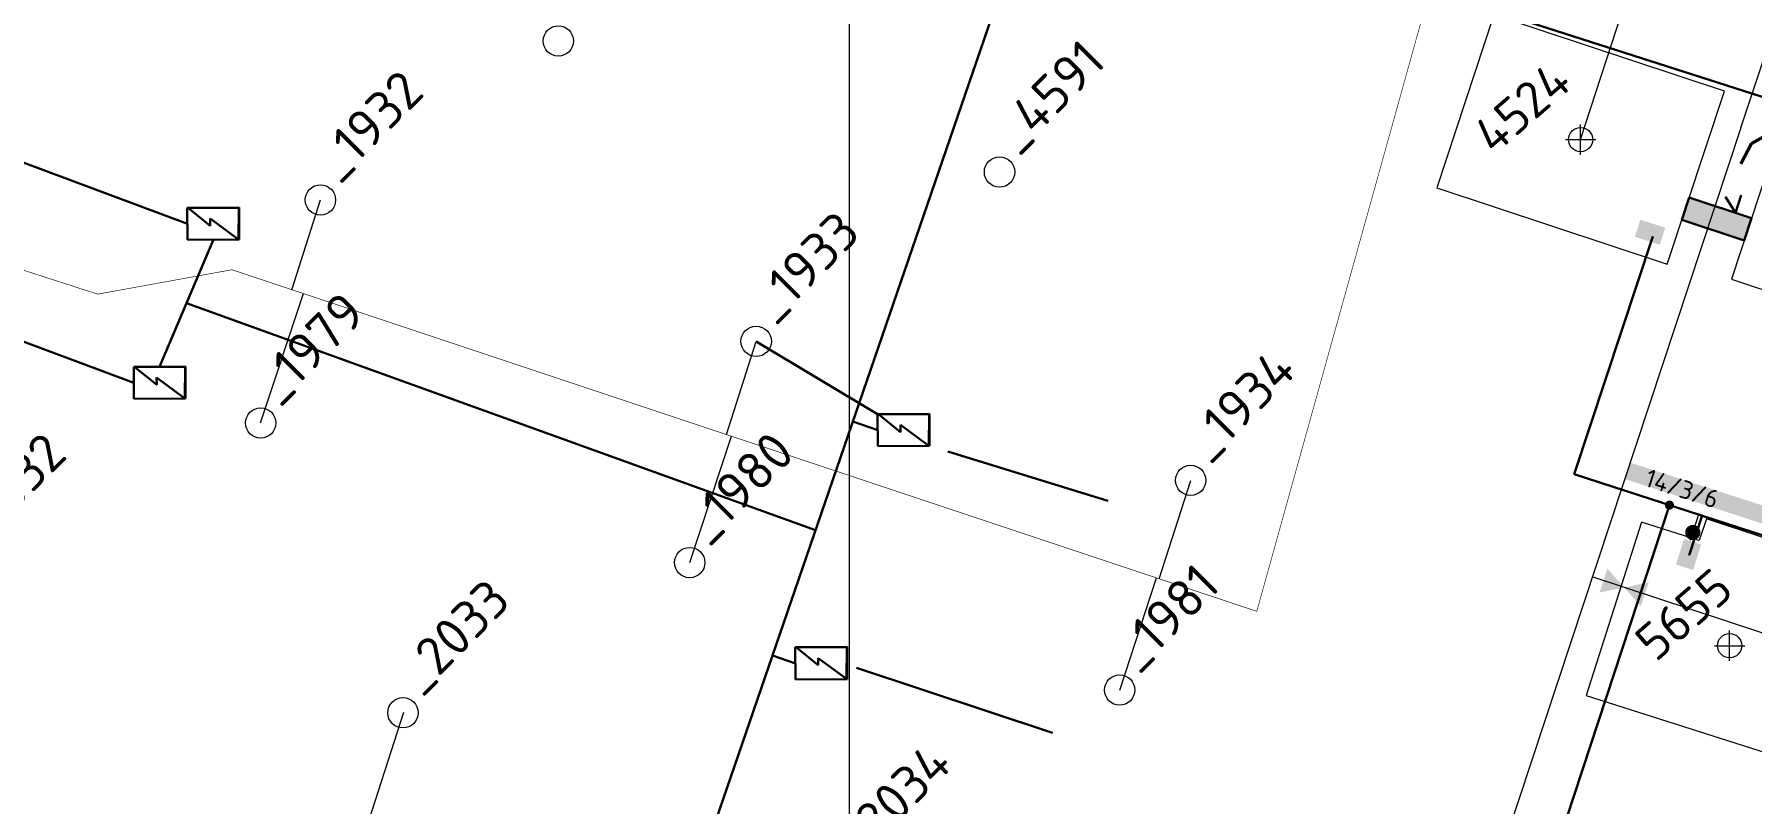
# Model space of a CAD drawing. Header units: millimetres. Extents: x 519 to 9564855, y -810 to 5021775.
# Drawn here: x 9536732 to 9537297, y 4997472 to 4997726 of the extents above; entities that cross this region are included whole.
import ezdxf

# ---------------------------------------------------------------- set-up
doc = ezdxf.new("R2010")
doc.units = ezdxf.units.MM
doc.header["$LTSCALE"] = 2
doc.header["$MEASUREMENT"] = 0
doc.header["$PDMODE"] = 2
doc.header["$PDSIZE"] = 5
for name, color, linetype in [('160 скважин на 2012 год', 7, 'Continuous'), ('2003-2004 Supplemental wells', 7, 'Continuous'), ('Existing roads', 41, 'Continuous'), ('GRID_PULKOVO', 7, 'Continuous'), ('OilColl&Flowlines', 3, 'Continuous'), ('OLD WELLS(dr.bfr2000)', 24, 'Continuous'), ('Stage8 wlls text', 7, 'Continuous'), ('Скважины на 2025 год _ОСМОТР', 5, 'Continuous')]:
    doc.layers.add(name, color=color, linetype=linetype)
for name, color, linetype, lineweight in [('160 скважин на 2012 год - Электрика', 192, 'Continuous', 30), ('160 скважин на2012 год.Выкидные линии', 5, 'Continuous', 30), ('PPLINE_GAS', 4, 'GAS_LINE', 30), ('WELLS(drilled after 2000y)', 6, 'Continuous', 40), ('ТХ_Проект. НГ', 244, 'g_122_n', 50), ('Электро', 1, 'Continuous', 30), ('Электроснаб', 1, 'Continuous', 18), ('Электроснабжене', 1, 'Continuous', 18)]:
    doc.layers.add(name, color=color, linetype=linetype, lineweight=lineweight)
doc.styles.add('92051501$0$STANDARD', font='simplex.shx')
doc.styles.add('Elect', font='isocpeur.ttf')
doc.styles.add('GeoApp', font='', dxfattribs={"height": 1})
doc.styles.add('Line_GUGK', font='')
doc.styles.get("Standard").update_dxf_attribs({"font": 'isocpeur.ttf', "width": 0.5})
doc.styles.get('GeoApp').set_extended_font_data('D431', italic=True)
doc.styles.get('Line_GUGK').set_extended_font_data('Bm431', italic=True)
doc.linetypes.add('g5_121_g', pattern='A,4,-0.4,["Г",GeoApp,S=1,R=0,X=0,Y=-0.5],-1.2,12', length=17.6)
doc.linetypes.add('g_122_n', pattern='A,2,-2,3,-0.6,["Н",Line_GUGK,S=2,R=0,X=0,Y=-1],-3,3,-2,8,-2,8,-2,6', length=41.6)
doc.linetypes.add('GAS_LINE', pattern='A,0.5,-0.2,["G",92051501$0$STANDARD,S=0.1,R=0,X=-0.1,Y=-0.05],-0.05', length=0.75)

msp = doc.modelspace()

# ---------------------------------------------------------------- hatches: boundary and pattern name
at = {"layer": '160 скважин на 2012 год - Электрика', "lineweight": 0, "ltscale": 7.5}
msp.add_hatch(color=1, dxfattribs=at).paths.add_polyline_path([(9537280.82082, 4997557.86137), (9537275.1887, 4997559.65714), (9537272.57072, 4997551.44628), (9537278.20284, 4997549.65052)])
at = {"layer": 'Электро'}
msp.add_hatch(color=256, dxfattribs=at).paths.add_polyline_path([(9537276.93306, 4997672.21015), (9537297.44753, 4997665.42228), (9537295.01751, 4997658.07821), (9537274.50304, 4997664.86608)])
at = {"layer": 'Электро', "ltscale": 7.5}
for points in [[(9537260.78478, 4997664.87948), (9537258.98902, 4997659.24736), (9537267.19987, 4997656.62938), (9537268.99564, 4997662.2615)], [(9537275.11776, 4997559.44882), (9537280.75919, 4997557.68251), (9537278.18415, 4997549.45809), (9537272.54272, 4997551.2244)]]:
    msp.add_hatch(color=256, dxfattribs=at).paths.add_polyline_path(points)
at = {"layer": 'Электроснаб', "lineweight": 0}
msp.add_hatch(color=1, dxfattribs=at).paths.add_polyline_path([(9537276.93306, 4997672.21015), (9537297.44753, 4997665.42228), (9537295.01751, 4997658.07821), (9537274.50304, 4997664.86608)])
at = {"layer": 'Электроснаб', "lineweight": 0, "ltscale": 7.5}
for points in [[(9537260.78478, 4997664.87948), (9537258.98902, 4997659.24736), (9537267.19987, 4997656.62938), (9537268.99564, 4997662.2615)], [(9537275.11776, 4997559.44882), (9537280.75919, 4997557.68251), (9537278.18415, 4997549.45809), (9537272.54272, 4997551.2244)]]:
    msp.add_hatch(color=1, dxfattribs=at).paths.add_polyline_path(points)
at = {"layer": 'Электроснабжене', "lineweight": 0}
msp.add_hatch(color=1, dxfattribs=at).paths.add_polyline_path([(9537276.93306, 4997672.21015), (9537297.44753, 4997665.42228), (9537295.01751, 4997658.07821), (9537274.50304, 4997664.86608)])
at = {"layer": 'Электроснабжене', "lineweight": 0, "ltscale": 7.5}
for points in [[(9537260.78478, 4997664.87948), (9537258.98902, 4997659.24736), (9537267.19987, 4997656.62938), (9537268.99564, 4997662.2615)], [(9537275.11776, 4997559.44882), (9537280.75919, 4997557.68251), (9537278.18415, 4997549.45809), (9537272.54272, 4997551.2244)]]:
    msp.add_hatch(color=1, dxfattribs=at).paths.add_polyline_path(points)

# ---------------------------------------------------------------- linework, layer by layer
at = {"layer": '160 скважин на 2012 год', "color": 0, "linetype": 'ByBlock', "lineweight": 0, "elevation": 0.00005}
msp.add_lwpolyline([(9537321.26263, 4997490.23688), (9537339.6727, 4997484.14532), (9537358.52814, 4997541.13072), (9537282.54761, 4997566.2713), (9537280.19923, 4997559.17395)], dxfattribs=at)
at = {"layer": '160 скважин на 2012 год - Электрика', "color": 1, "linetype": 'ByBlock', "lineweight": 0, "ltscale": 80}
msp.add_line((9537280.0059, 4997567.74477), (9537277.23135, 4997559.20558), dxfattribs=at)
at = {"layer": '160 скважин на 2012 год - Электрика', "color": 1, "lineweight": 0, "ltscale": 7.5, "const_width": 2.5}
msp.add_lwpolyline([(9537276.88779, 4997562.1933, 1), (9537279.26543, 4997561.42076, 1)], format="xyb", close=True, dxfattribs=at)
at = {"layer": '160 скважин на2012 год.Выкидные линии', "color": 3, "linetype": 'ByBlock', "lineweight": 0, "ltscale": 80}
msp.add_lwpolyline([(9537311.1, 4997525.3), (9537244.96012, 4997547.18449)], dxfattribs=at)
at = {"layer": '2003-2004 Supplemental wells', "color": 0, "linetype": 'ByBlock', "lineweight": 0}
msp.add_lwpolyline([(9537314.78916, 4997700.55838), (9537309.63745, 4997702.26299), (9537290.78202, 4997645.2776), (9537366.76254, 4997620.13702), (9537374.86884, 4997644.63065)], dxfattribs=at)
at = {"layer": 'Existing roads', "lineweight": 0, "const_width": 5.7, "elevation": 0.00005, "flags": 128}
msp.add_lwpolyline([(9537417.11474, 4997530.141), (9537256.52857, 4997582.14698)], dxfattribs=at)
at = {"layer": 'GRID_PULKOVO', "lineweight": 0}
msp.add_line((9537000, 5010000), (9537000, 4992000), dxfattribs=at)
at = {"layer": 'OilColl&Flowlines', "linetype": 'ByBlock', "lineweight": 0, "ltscale": 50}
msp.add_line((9537293.94281, 4997695.2213), (9537412.95706, 4998054.90931, -0.00002), dxfattribs=at)
at = {"layer": 'OilColl&Flowlines', "linetype": 'ByBlock', "lineweight": 0}
msp.add_line((9537241.1, 4997691.3), (9537324.24908, 4997947.75426), dxfattribs=at)
at = {"layer": 'OilColl&Flowlines', "lineweight": 0}
for p, q in [((9537293.94281, 4997695.2213), (9537064.97817, 4997003.23828)), ((9536816.3497, 4997641.83485), (9536825.8, 4997671.4)), ((9536806.1, 4997597.9), (9536820.18968, 4997640.55493)), ((9536959.57006, 4997594.0974), (9536969.39936, 4997624.79961)), ((9536947.5, 4997551.9), (9536961.25048, 4997593.53729)), ((9537102.19135, 4997546.55964), (9537112.6, 4997579)), ((9537089.2, 4997509.9), (9537101.38135, 4997546.82963))]:
    msp.add_line(p, q, dxfattribs=at)
at = {"layer": 'OilColl&Flowlines', "color": 3, "linetype": 'ByBlock', "lineweight": 0, "ltscale": 25}
msp.add_line((9536853.22471, 4997502.52257), (9536791.34827, 4997310.67198), dxfattribs=at)
at = {"layer": 'OilColl&Flowlines', "lineweight": 0}
for points in [[(9537247.34782, 4997542.03578), (9537249.9476, 4997549.89288), (9537255.45216, 4997543.71286)], [(9537260.95673, 4997537.53284), (9537255.45216, 4997543.71286), (9537263.5565, 4997545.38994)]]:
    msp.add_solid(points, dxfattribs=at)
at = {"layer": 'OLD WELLS(dr.bfr2000)', "lineweight": 0}
for centre in [(9536904.2, 4997723.8), (9537049.6, 4997680.6), (9536825.8, 4997671.4), (9536969.4, 4997624.8), (9536806.1, 4997597.9), (9537112.6, 4997579), (9536947.5, 4997551.9), (9537089.2, 4997509.9), (9536853, 4997502.4)]:
    msp.add_circle(centre, 5, dxfattribs=at)
at = {"layer": 'PPLINE_GAS', "linetype": 'g5_121_g'}
msp.add_lwpolyline([(9534778.5479, 4998536.78098), (9534874.18051, 4998503.20616), (9535072.84513, 4998402.39372), (9535451.90206, 4998298.75678), (9537303.35592, 4997704.5983), (9537377.97521, 4997927.57471), (9538200.14956, 4997654.43587), (9538214.55082, 4997649.50142), (9538234.24131, 4997643.04917), (9538590.1015, 4997520.55902), (9539125.3331, 4997334.13457), (9539210.91174, 4997304.42884), (9539345.38339, 4997257.75155), (9539456.46224, 4997220.86465), (9539620.38329, 4997166.42999), (9539867.53158, 4997084.35735), (9540014.59686, 4997034.46686), (9540009.45675, 4997018.26256), (9541300.177, 4996571.493), (9541398.857, 4996623.815), (9541532.03867, 4997015.00349), (9541563.89422, 4997108.93401), (9541575.96726, 4997105.29839)], dxfattribs=at)
at = {"layer": 'Stage8 wlls text', "color": 0, "linetype": 'ByBlock', "lineweight": 0}
msp.add_lwpolyline([(9537193.68202, 4997675.3776), (9537269.66254, 4997650.23702), (9537288.51798, 4997707.22241), (9537212.53745, 4997732.36299)], close=True, dxfattribs=at)
msp.add_circle((9537241.1, 4997691.3), 4, dxfattribs=at)
at = {"layer": 'Stage8 wlls text', "color": 0, "linetype": 'ByBlock', "lineweight": 0, "ltscale": 80}
msp.add_point((9537241.1, 4997691.3), dxfattribs=at)
at = {"layer": 'WELLS(drilled after 2000y)', "color": 3, "linetype": 'ByBlock', "lineweight": 0, "ltscale": 50, "const_width": 0.2}
msp.add_lwpolyline([(9537409.84524, 4998630.24042), (9537247.95011, 4998125.57225), (9537254.36749, 4998013.75625), (9537224.09157, 4997923.70977), (9537222.9636, 4997853.71886), (9537134.38177, 4997535.83011), (9536796.64862, 4997648.4015), (9536752.37299, 4997640.35981), (9536548.72509, 4997706.11339), (9536536.70349, 4997733.5994), (9535089.19293, 4998187.47405), (9535089.19293, 4998187.47405), (9535089.19293, 4998187.47405)], dxfattribs=at)
at = {"layer": 'Скважины на 2025 год _ОСМОТР', "color": 0, "linetype": 'ByBlock', "lineweight": 0, "ltscale": 50}
msp.add_lwpolyline([(9537280.19923, 4997559.17395), (9537261.19822, 4997565.22956), (9537242.97913, 4997508.06257), (9537319.20178, 4997483.77044), (9537321.26263, 4997490.23688)], dxfattribs=at)
at = {"layer": 'Скважины на 2025 год _ОСМОТР', "color": 0, "linetype": 'ByBlock', "lineweight": 0}
msp.add_circle((9537290.2, 4997524.5), 4, dxfattribs=at)
msp.add_point((9537290.2, 4997524.5), dxfattribs=at)
at = {"layer": 'ТХ_Проект. НГ', "color": 3, "linetype": 'ByBlock', "ltscale": 0.3}
for points, elevation in [([(9537297.40469, 4997689.98203), (9537320.66889, 4997702.97443), (9537330.65249, 4997730.80693)], -23.1905), ([(9537293.94062, 4997683.2618), (9537297.40469, 4997689.98203)], -23.2673)]:
    msp.add_lwpolyline(points, dxfattribs=dict(at, elevation=elevation))
at = {"layer": 'Электро', "ltscale": 0.05}
for p, q in [((9536950.58707, 4997450.8973, 0), (9537157.65063, 4998053.81921, 0)), ((9536781.95023, 4997663.55385), (9536718.0065, 4997687.39822)), ((9536772.79287, 4997616.44556, 0), (9536790.50679, 4997658.31984)), ((9536988.93393, 4997562.55461, 0), (9536781.64983, 4997637.3827, 0)), ((9536764.301, 4997611.10721, 0), (9536700.35728, 4997634.95159, 0))]:
    msp.add_line(p, q, dxfattribs=at)
at = {"layer": 'Электро'}
for p, q in [((9537276.93306, 4997672.21015), (9537274.50304, 4997664.86608)), ((9537276.93306, 4997672.21015), (9537297.44753, 4997665.42228)), ((9537292.16439, 4997667.17038), (9537288.81762, 4997672.44581)), ((9537292.16439, 4997667.17038), (9537294.05592, 4997672.9919)), ((9536781.91788, 4997668.84002), (9536798.96631, 4997668.94436)), ((9536781.98258, 4997658.26767), (9536781.91788, 4997668.84002)), ((9536798.86905, 4997668.84591), (9536782.27345, 4997668.74434)), ((9536782.27345, 4997668.74434), (9536789.48523, 4997662.91711)), ((9536789.48523, 4997662.91711), (9536789.4707, 4997665.29234)), ((9536789.4707, 4997665.29234), (9536798.79536, 4997658.40345)), ((9536798.79536, 4997658.40345), (9536798.86905, 4997668.84591)), ((9536798.96631, 4997668.94436), (9536799.03101, 4997658.37201)), ((9537297.44753, 4997665.42228), (9537295.01751, 4997658.07821)), ((9537274.50304, 4997664.86608), (9537295.01751, 4997658.07821)), ((9536799.03101, 4997658.37201), (9536781.98258, 4997658.26767)), ((9536764.26865, 4997616.39339, 0), (9536781.31708, 4997616.49773, 0)), ((9536764.33336, 4997605.82104, 0), (9536764.26865, 4997616.39339, 0)), ((9536781.21983, 4997616.39928, 0), (9536764.62423, 4997616.29771, 0)), ((9536764.62423, 4997616.29771, 0), (9536771.83601, 4997610.47048, 0)), ((9536781.14614, 4997605.95682, 0), (9536781.21983, 4997616.39928, 0)), ((9536781.31708, 4997616.49773, 0), (9536781.38179, 4997605.92537, 0)), ((9536771.83601, 4997610.47048, 0), (9536771.82147, 4997612.84571, 0)), ((9536771.82147, 4997612.84571, 0), (9536781.14614, 4997605.95682, 0)), ((9536781.38179, 4997605.92537, 0), (9536764.33336, 4997605.82104, 0)), ((9537009.4305, 4997600.84475), (9537026.47893, 4997600.94909)), ((9537009.49521, 4997590.2724), (9537009.4305, 4997600.84475)), ((9537026.38168, 4997600.85064), (9537009.78608, 4997600.74907)), ((9537009.78608, 4997600.74907), (9537016.99786, 4997594.92184)), ((9537016.99786, 4997594.92184), (9537016.98332, 4997597.29707)), ((9537016.98332, 4997597.29707), (9537026.30799, 4997590.40818)), ((9537026.30799, 4997590.40818), (9537026.38168, 4997600.85064)), ((9537026.47893, 4997600.94909), (9537026.54364, 4997590.37673)), ((9537026.54364, 4997590.37673), (9537009.49521, 4997590.2724)), ((9536982.30649, 4997523.97555), (9536999.35492, 4997524.07988)), ((9536982.37119, 4997513.4032), (9536982.30649, 4997523.97555)), ((9536999.25767, 4997523.98143), (9536982.66207, 4997523.87987)), ((9536982.66207, 4997523.87987), (9536989.87385, 4997518.05264)), ((9536999.18398, 4997513.53897), (9536999.25767, 4997523.98143)), ((9536999.35492, 4997524.07988), (9536999.41962, 4997513.50753)), ((9536989.87385, 4997518.05264), (9536989.85931, 4997520.42787)), ((9536989.85931, 4997520.42787), (9536999.18398, 4997513.53897)), ((9536999.41962, 4997513.50753), (9536982.37119, 4997513.4032))]:
    msp.add_line(p, q, dxfattribs=at)
at = {"layer": 'Электро', "ltscale": 7.5}
for p, q in [((9537264.94474, 4997659.40234), (9537239.02237, 4997581.06073)), ((9537390.05033, 4997531.98877), (9537239.02237, 4997581.06073)), ((9537180.88313, 4997298.23377, 0.00005), (9537270.3635, 4997570.83568, 0))]:
    msp.add_line(p, q, dxfattribs=at)
at = {"layer": 'Электро', "ltscale": 2}
msp.add_line((9536969.39936, 4997624.79961), (9537009.4305, 4997600.84475), dxfattribs=at)
at = {"layer": 'Электро', "ltscale": 25}
for p, q in [((9537009.46285, 4997595.55857), (9537001.23862, 4997598.38305, 0)), ((9537032.57846, 4997588.51257), (9537085.29994, 4997572.22678)), ((9537276.89263, 4997554.30446), (9537281.13981, 4997567.37595)), ((9536982.33884, 4997518.68937), (9536974.76272, 4997521.29127, 0)), ((9537002.45408, 4997517.23124), (9537067.04133, 4997495.84692))]:
    msp.add_line(p, q, dxfattribs=at)
at = {"layer": 'Электро', "ltscale": 7.5, "const_width": 1.5, "elevation": 0}
msp.add_lwpolyline([(9537269.65021, 4997571.06744, 1), (9537271.07679, 4997570.60392, 1)], format="xyb", close=True, dxfattribs=at)
at = {"layer": 'Электроснаб', "color": 1, "lineweight": 0, "ltscale": 0.05}
for p, q in [((9536950.58707, 4997450.8973, 0), (9537157.65063, 4998053.81921, 0)), ((9536781.95023, 4997663.55385), (9536718.0065, 4997687.39822)), ((9536772.79287, 4997616.44556, 0), (9536790.50679, 4997658.31984)), ((9536988.93393, 4997562.55461, 0), (9536781.64983, 4997637.3827, 0)), ((9536764.301, 4997611.10721, 0), (9536700.35728, 4997634.95159, 0))]:
    msp.add_line(p, q, dxfattribs=at)
at = {"layer": 'Электроснаб', "color": 1, "lineweight": 0}
for p, q in [((9537276.93306, 4997672.21015), (9537274.50304, 4997664.86608)), ((9537276.93306, 4997672.21015), (9537297.44753, 4997665.42228)), ((9537292.16439, 4997667.17038), (9537288.81762, 4997672.44581)), ((9537292.16439, 4997667.17038), (9537294.05592, 4997672.9919)), ((9536781.91788, 4997668.84002), (9536798.96631, 4997668.94436)), ((9536781.98258, 4997658.26767), (9536781.91788, 4997668.84002)), ((9536798.86905, 4997668.84591), (9536782.27345, 4997668.74434)), ((9536782.27345, 4997668.74434), (9536789.48523, 4997662.91711)), ((9536789.48523, 4997662.91711), (9536789.4707, 4997665.29234)), ((9536789.4707, 4997665.29234), (9536798.79536, 4997658.40345)), ((9536798.79536, 4997658.40345), (9536798.86905, 4997668.84591)), ((9536798.96631, 4997668.94436), (9536799.03101, 4997658.37201)), ((9537297.44753, 4997665.42228), (9537295.01751, 4997658.07821)), ((9537274.50304, 4997664.86608), (9537295.01751, 4997658.07821)), ((9536799.03101, 4997658.37201), (9536781.98258, 4997658.26767)), ((9536764.26865, 4997616.39339, 0), (9536781.31708, 4997616.49773, 0)), ((9536764.33336, 4997605.82104, 0), (9536764.26865, 4997616.39339, 0)), ((9536781.21983, 4997616.39928, 0), (9536764.62423, 4997616.29771, 0)), ((9536764.62423, 4997616.29771, 0), (9536771.83601, 4997610.47048, 0)), ((9536781.14614, 4997605.95682, 0), (9536781.21983, 4997616.39928, 0)), ((9536781.31708, 4997616.49773, 0), (9536781.38179, 4997605.92537, 0)), ((9536771.83601, 4997610.47048, 0), (9536771.82147, 4997612.84571, 0)), ((9536771.82147, 4997612.84571, 0), (9536781.14614, 4997605.95682, 0)), ((9536781.38179, 4997605.92537, 0), (9536764.33336, 4997605.82104, 0)), ((9537009.4305, 4997600.84475), (9537026.47893, 4997600.94909)), ((9537009.49521, 4997590.2724), (9537009.4305, 4997600.84475)), ((9537026.38168, 4997600.85064), (9537009.78608, 4997600.74907)), ((9537009.78608, 4997600.74907), (9537016.99786, 4997594.92184)), ((9537016.99786, 4997594.92184), (9537016.98332, 4997597.29707)), ((9537016.98332, 4997597.29707), (9537026.30799, 4997590.40818)), ((9537026.30799, 4997590.40818), (9537026.38168, 4997600.85064)), ((9537026.47893, 4997600.94909), (9537026.54364, 4997590.37673)), ((9537026.54364, 4997590.37673), (9537009.49521, 4997590.2724)), ((9536982.30649, 4997523.97555), (9536999.35492, 4997524.07988)), ((9536982.37119, 4997513.4032), (9536982.30649, 4997523.97555)), ((9536999.25767, 4997523.98143), (9536982.66207, 4997523.87987)), ((9536982.66207, 4997523.87987), (9536989.87385, 4997518.05264)), ((9536999.18398, 4997513.53897), (9536999.25767, 4997523.98143)), ((9536999.35492, 4997524.07988), (9536999.41962, 4997513.50753)), ((9536989.87385, 4997518.05264), (9536989.85931, 4997520.42787)), ((9536989.85931, 4997520.42787), (9536999.18398, 4997513.53897)), ((9536999.41962, 4997513.50753), (9536982.37119, 4997513.4032))]:
    msp.add_line(p, q, dxfattribs=at)
at = {"layer": 'Электроснаб', "color": 1, "lineweight": 0, "ltscale": 7.5}
for p, q in [((9537264.94474, 4997659.40234), (9537239.02237, 4997581.06073)), ((9537390.05033, 4997531.98877), (9537239.02237, 4997581.06073)), ((9537180.88313, 4997298.23377, 0.00005), (9537270.3635, 4997570.83568, 0))]:
    msp.add_line(p, q, dxfattribs=at)
at = {"layer": 'Электроснаб', "color": 1, "lineweight": 0, "ltscale": 2}
msp.add_line((9536969.39936, 4997624.79961), (9537009.4305, 4997600.84475), dxfattribs=at)
at = {"layer": 'Электроснаб', "color": 1, "lineweight": 0, "ltscale": 25}
for p, q in [((9537009.46285, 4997595.55857), (9537001.23862, 4997598.38305, 0)), ((9537032.57846, 4997588.51257), (9537085.29994, 4997572.22678)), ((9537276.89263, 4997554.30446), (9537281.13981, 4997567.37595)), ((9536982.33884, 4997518.68937), (9536974.76272, 4997521.29127, 0)), ((9537002.45408, 4997517.23124), (9537067.04133, 4997495.84692))]:
    msp.add_line(p, q, dxfattribs=at)
at = {"layer": 'Электроснаб', "color": 1, "lineweight": 0, "ltscale": 7.5, "const_width": 1.5, "elevation": 0}
msp.add_lwpolyline([(9537269.65021, 4997571.06744, 1), (9537271.07679, 4997570.60392, 1)], format="xyb", close=True, dxfattribs=at)
at = {"layer": 'Электроснабжене', "color": 1, "lineweight": 0, "ltscale": 0.05}
for p, q in [((9536950.58707, 4997450.8973, 0), (9537157.65063, 4998053.81921, 0)), ((9536781.95023, 4997663.55385), (9536718.0065, 4997687.39822)), ((9536772.79287, 4997616.44556, 0), (9536790.50679, 4997658.31984)), ((9536988.93393, 4997562.55461, 0), (9536781.64983, 4997637.3827, 0)), ((9536764.301, 4997611.10721, 0), (9536700.35728, 4997634.95159, 0))]:
    msp.add_line(p, q, dxfattribs=at)
at = {"layer": 'Электроснабжене', "color": 1, "lineweight": 0}
for p, q in [((9537276.93306, 4997672.21015), (9537274.50304, 4997664.86608)), ((9537276.93306, 4997672.21015), (9537297.44753, 4997665.42228)), ((9537292.16439, 4997667.17038), (9537288.81762, 4997672.44581)), ((9537292.16439, 4997667.17038), (9537294.05592, 4997672.9919)), ((9536781.91788, 4997668.84002), (9536798.96631, 4997668.94436)), ((9536781.98258, 4997658.26767), (9536781.91788, 4997668.84002)), ((9536798.86905, 4997668.84591), (9536782.27345, 4997668.74434)), ((9536782.27345, 4997668.74434), (9536789.48523, 4997662.91711)), ((9536789.48523, 4997662.91711), (9536789.4707, 4997665.29234)), ((9536789.4707, 4997665.29234), (9536798.79536, 4997658.40345)), ((9536798.79536, 4997658.40345), (9536798.86905, 4997668.84591)), ((9536798.96631, 4997668.94436), (9536799.03101, 4997658.37201)), ((9537297.44753, 4997665.42228), (9537295.01751, 4997658.07821)), ((9537274.50304, 4997664.86608), (9537295.01751, 4997658.07821)), ((9536799.03101, 4997658.37201), (9536781.98258, 4997658.26767)), ((9536764.26865, 4997616.39339, 0), (9536781.31708, 4997616.49773, 0)), ((9536764.33336, 4997605.82104, 0), (9536764.26865, 4997616.39339, 0)), ((9536781.21983, 4997616.39928, 0), (9536764.62423, 4997616.29771, 0)), ((9536764.62423, 4997616.29771, 0), (9536771.83601, 4997610.47048, 0)), ((9536781.14614, 4997605.95682, 0), (9536781.21983, 4997616.39928, 0)), ((9536781.31708, 4997616.49773, 0), (9536781.38179, 4997605.92537, 0)), ((9536771.83601, 4997610.47048, 0), (9536771.82147, 4997612.84571, 0)), ((9536771.82147, 4997612.84571, 0), (9536781.14614, 4997605.95682, 0)), ((9536781.38179, 4997605.92537, 0), (9536764.33336, 4997605.82104, 0)), ((9537009.4305, 4997600.84475), (9537026.47893, 4997600.94909)), ((9537009.49521, 4997590.2724), (9537009.4305, 4997600.84475)), ((9537026.38168, 4997600.85064), (9537009.78608, 4997600.74907)), ((9537009.78608, 4997600.74907), (9537016.99786, 4997594.92184)), ((9537016.99786, 4997594.92184), (9537016.98332, 4997597.29707)), ((9537016.98332, 4997597.29707), (9537026.30799, 4997590.40818)), ((9537026.30799, 4997590.40818), (9537026.38168, 4997600.85064)), ((9537026.47893, 4997600.94909), (9537026.54364, 4997590.37673)), ((9537026.54364, 4997590.37673), (9537009.49521, 4997590.2724)), ((9536982.30649, 4997523.97555), (9536999.35492, 4997524.07988)), ((9536982.37119, 4997513.4032), (9536982.30649, 4997523.97555)), ((9536999.25767, 4997523.98143), (9536982.66207, 4997523.87987)), ((9536982.66207, 4997523.87987), (9536989.87385, 4997518.05264)), ((9536999.18398, 4997513.53897), (9536999.25767, 4997523.98143)), ((9536999.35492, 4997524.07988), (9536999.41962, 4997513.50753)), ((9536989.87385, 4997518.05264), (9536989.85931, 4997520.42787)), ((9536989.85931, 4997520.42787), (9536999.18398, 4997513.53897)), ((9536999.41962, 4997513.50753), (9536982.37119, 4997513.4032))]:
    msp.add_line(p, q, dxfattribs=at)
at = {"layer": 'Электроснабжене', "color": 1, "lineweight": 0, "ltscale": 7.5}
for p in [(9537264.94474, 4997659.40234), (9537390.05033, 4997531.98877)]:
    msp.add_line(p, (9537239.02237, 4997581.06073), dxfattribs=at)
at = {"layer": 'Электроснабжене', "color": 1, "lineweight": 0, "ltscale": 2}
msp.add_line((9536969.39936, 4997624.79961), (9537009.4305, 4997600.84475), dxfattribs=at)
at = {"layer": 'Электроснабжене', "color": 1, "lineweight": 0, "ltscale": 25}
for p, q in [((9537009.46285, 4997595.55857), (9537001.23862, 4997598.38305, 0)), ((9537032.57846, 4997588.51257), (9537085.29994, 4997572.22678)), ((9537276.89263, 4997554.30446), (9537281.13981, 4997567.37595)), ((9536982.33884, 4997518.68937), (9536974.76272, 4997521.29127, 0)), ((9537002.45408, 4997517.23124), (9537067.04133, 4997495.84692))]:
    msp.add_line(p, q, dxfattribs=at)
at = {"layer": 'Электроснабжене', "color": 1, "lineweight": 0, "ltscale": 7.5, "const_width": 1.5, "elevation": 0}
msp.add_lwpolyline([(9537269.65021, 4997571.06744, 1), (9537271.07679, 4997570.60392, 1)], format="xyb", close=True, dxfattribs=at)

# ---------------------------------------------------------------- texts
at = {"layer": 'OLD WELLS(dr.bfr2000)', "lineweight": 0, "style": 'Elect'}
for s, p in [(' _4591', (9537049.6, 4997680.6)), (' _1932', (9536825.8, 4997671.4)), (' _1933', (9536969.4, 4997624.8)), (' _1979', (9536806.1, 4997597.9)), (' _1934', (9537112.6, 4997579)), (' _2032', (9536706.9, 4997550.8)), (' _1980', (9536947.5, 4997551.9)), (' _1981', (9537089.2, 4997509.9)), (' _2033', (9536853, 4997502.4)), (' _2034', (9536998, 4997448))]:
    msp.add_text(s, height=12.5, rotation=44.9999999, dxfattribs=at).set_placement(p)
at = {"layer": 'Stage8 wlls text', "color": 0, "linetype": 'ByBlock', "lineweight": 0, "style": 'Elect'}
msp.add_text('4524', height=12, rotation=41, dxfattribs=at).set_placement((9537212.52212, 4997685.87676))
at = {"layer": 'Скважины на 2025 год _ОСМОТР', "color": 0, "linetype": 'ByBlock', "lineweight": 0, "style": 'Elect'}
msp.add_text('5655', height=12, rotation=41, dxfattribs=at).set_placement((9537265.87382, 4997518.84929, 0))
at = {"layer": 'Электро'}
msp.add_text('14/3/6', height=6, rotation=342, dxfattribs=at).set_placement((9537261.88014, 4997577.24419))
at = {"layer": 'Электроснаб', "color": 1, "lineweight": 0}
msp.add_text('14/3/6', height=6, rotation=342, dxfattribs=at).set_placement((9537261.88014, 4997577.24419))
at = {"layer": 'Электроснабжене', "color": 1, "lineweight": 0}
msp.add_text('14/3/6', height=6, rotation=342, dxfattribs=at).set_placement((9537261.88014, 4997577.24419))

doc.saveas('drawing.dxf')
